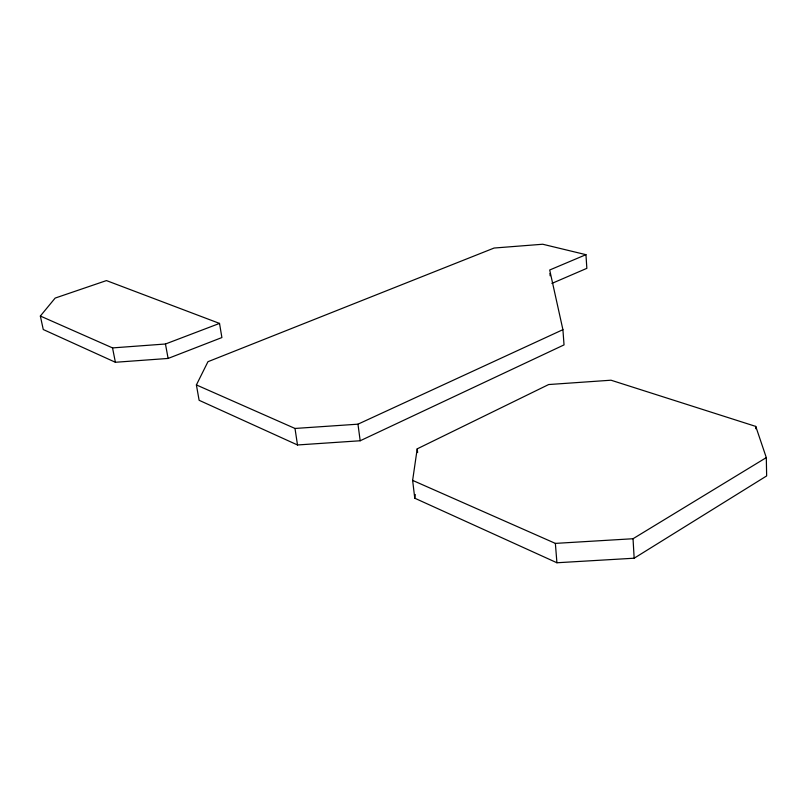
<?xml version="1.0" encoding="UTF-8"?>
<svg xmlns="http://www.w3.org/2000/svg" width="807" height="807" viewBox="0 0 807 807"><rect width="100%" height="100%" fill="white"/><g stroke="black" fill="none" stroke-linecap="round" stroke-linejoin="round"><path stroke-width="1.21" d="M414.768 498.212L412.629 480.387L417.209 448.843L548.649 384.546L611.01 380.208L755.756 426.409L766.307 457.609L766.65 475.928L634.161 558.212L556.921 562.761L414.768 498.212L415.282 494.509M585.953 254.679L549.698 270.002L562.913 329.67L564.032 344.892L360.184 440.763L297.501 444.97L199.117 400.292L196.394 384.929L207.954 361.707L494.116 248.031L542.718 244.239L585.953 254.679L586.85 268.338L551.887 283.418M40.35 316.041L55.158 298.076L106.443 280.584L219.524 323.415L221.895 337.558L168.108 358.439L115.391 362.272L43.265 329.528L40.35 316.041L112.536 347.908L165.455 344.004L219.524 323.415M412.629 480.387L555.367 543.393L633.031 538.733L766.307 457.609M196.394 384.929L294.999 428.456L357.965 424.179L562.913 329.67M112.536 347.908L115.391 362.272M165.455 344.004L168.108 358.439M294.999 428.456L297.501 444.97M357.965 424.179L360.184 440.763M417.209 448.843L417.643 452.535M555.367 543.393L556.921 562.761M549.971 273.482L550.142 275.792M633.031 538.733L634.161 558.212M755.756 426.409L755.806 428.769"/></g></svg>
